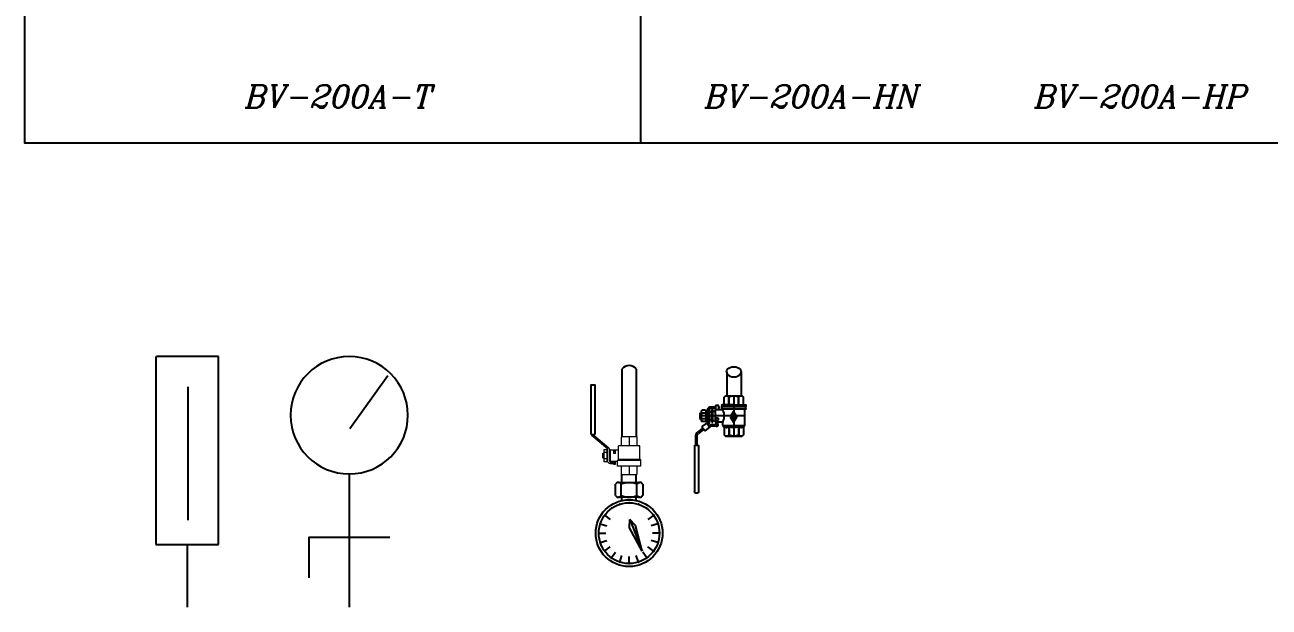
# Model space of a CAD drawing. Header units: millimetres. Extents: x -69706 to 52883, y -6882 to 68885.
# Drawn here: x 10941 to 12785, y -112 to 751 of the extents above; entities that cross this region are included whole.
import ezdxf
from ezdxf.enums import TextEntityAlignment as Align

# ---------------------------------------------------------------- set-up
doc = ezdxf.new("R2010")
doc.units = ezdxf.units.MM
doc.layers.add('M-PIPE-VAVE', color=120, linetype='Continuous')
doc.layers.add('XFM7P20PCW$0$PCWS-16.7-P', color=252, linetype='Continuous')
doc.styles.add('AE', font='simplex.shx', dxfattribs={"width": 0.8, "bigfont": 'china1.shx'})
doc.styles.add('XFM7P20PCW$0$STDTEXT', font='complex.shx', dxfattribs={"bigfont": 'chineset.shx'})

# ---------------------------------------------------------------- blocks, each defined once
blk = doc.blocks.new('EH15D2D')
at = {"color": 0}
for p, q in [((-1.1, 330.9), (-71.1, 428.6)), ((0, 246.5), (0, 0))]:
    blk.add_line(p, q, dxfattribs=at)
blk.add_lwpolyline([(-75, 129.1), (75, 129.1), (75, 54.1)], dxfattribs=at)
blk.add_circle((0, 355.2), 108.7, dxfattribs=at)
at = {"color": 0, "linetype": 'ByBlock', "style": 'AE', "flags": 1}
blk.add_attdef('KENCAD', (0, 0), '', height=1, dxfattribs=at)
blk = doc.blocks.new('EF01D2D')
at = {"color": 0, "linetype": 'ByBlock'}
for p, q in [((-50, 100), (-50, 400)), ((-50, 400), (49, 400)), ((50, 400), (50, 100)), ((-1.1, 351.4), (-1.1, 138.6)), ((50, 100), (-50, 100)), ((0, 100), (0, 0))]:
    blk.add_line(p, q, dxfattribs=at)
at = {"style": 'AE', "flags": 1}
blk.add_attdef('KENCAD', text='', height=1, dxfattribs=at).set_placement((0, 0), align=Align.MIDDLE)
blk = doc.blocks.new('EH14D2D')
at = {"color": 0, "linetype": 'ByBlock', "lineweight": -2, "xscale": 1.159878836282587, "yscale": 1.159878836282587, "zscale": 1.159878836282587}
blk.add_blockref('EF01D2D', (0, 0), dxfattribs=at)
at = {"color": 0, "linetype": 'ByBlock', "lineweight": -2, "style": 'AE', "flags": 1}
blk.add_attdef('KENCAD', (0, -30), '', height=1, dxfattribs=at)
blk = doc.blocks.new('XFM7P20PCW$0$球塞閥-二件式-15A-正視-捷流')
blk.add_line((-31, 56), (-31, 51))
at = {"color": 0, "linetype": 'Continuous', "lineweight": 0, "extrusion": (0, 1, -2.22045e-16)}
for p, q in [((-31, 52.5), (-30.3, 52.5)), ((-30.3, 52.5), (-11.4, 29.8)), ((-9.6, 31.6), (-28.1, 53.8)), ((-9.2, 37.5), (-9.2, 32.5)), ((-9.2, 37.5), (-4.6, 37.5)), ((-4.6, 37.5), (4.6, 37.5)), ((-4.6, 32.5), (-4.6, 37.5)), ((-3.7, 39), (-3.7, 37.5)), ((3.7, 39), (-3.7, 39)), ((3.7, 37.5), (3.7, 39)), ((4.6, 37.5), (9.2, 37.5)), ((4.6, 32.5), (4.6, 37.5)), ((9.2, 32.5), (9.2, 37.5)), ((-11.4, 29.8), (-9.2, 29)), ((7.8, 31.6), (-9.6, 31.6)), ((-4.6, 32.5), (-9.2, 32.5)), ((-9.2, 29), (7.8, 29)), ((-8.6, 27.5), (-8.6, 15.7)), ((8.6, 27.5), (-8.6, 27.5)), ((-6.9, 23), (-6.3, 23)), ((-6.9, 20), (-6.9, 23)), ((-6.3, 20), (-6.9, 20)), ((-6.3, 23), (-3.1, 23)), ((-6.3, 20), (-6.3, 23)), ((-3.1, 20), (-6.3, 20)), ((4.6, 32.5), (-4.6, 32.5)), ((-3.7, 32.5), (-3.7, 31.6)), ((-3.7, 29), (-3.7, 27.5)), ((-3.1, 20), (-3.1, 23)), ((3.7, 31.6), (3.7, 32.5)), ((3.7, 27.5), (3.7, 29)), ((9.2, 32.5), (4.6, 32.5)), ((8.6, 17.2), (8.6, 27.5)), ((8.6, 23), (9.5, 23)), ((12.5, 20), (8.6, 20)), ((9.5, 27.5), (12.1, 27.5)), ((9.5, 27.3), (9.5, 26.1)), ((9.5, 26.1), (9.5, 21.2)), ((9.5, 21.2), (12.1, 21.2)), ((12.1, 26.1), (12.1, 27.3)), ((12.1, 21.2), (12.1, 26.1)), ((12.1, 23), (12.5, 23)), ((12.5, 23), (12.5, 20)), ((-28, 11.6), (-14.7, 11.6)), ((-28, 0), (-28, 11.6)), ((-28, 0), (-14.7, 0)), ((-28, -11.6), (-28, 0)), ((-14.7, 0), (-14.7, 15.7)), ((5.4, 15.7), (-14.7, 15.7)), ((5.4, 15.7), (5.4, 0)), ((7.5, 0), (7.5, 17.2)), ((15.5, 17.2), (7.5, 17.2)), ((15.5, 0), (15.5, 17.2)), ((15.5, 11.6), (28, 11.6)), ((15.5, 0), (28, 0)), ((28, 11.6), (28, 0)), ((28, 0), (28, -11.6)), ((-28, -11.6), (-14.7, -11.6)), ((-14.7, -15.7), (-14.7, 0)), ((5.4, -15.7), (-14.7, -15.7)), ((5.4, 0), (5.4, -15.7)), ((5.4, -15.7), (7.5, -17.2)), ((7.5, -17.2), (7.5, 0)), ((15.5, -17.2), (7.5, -17.2)), ((15.5, -17.2), (15.5, 0)), ((15.5, -11.6), (28, -11.6))]:
    blk.add_line(p, q, dxfattribs=at)
at = {"color": 0, "linetype": 'Continuous', "lineweight": 0, "extrusion": (0, -1, -2.22045e-16)}
blk.add_line((5.4, 15.7), (7.5, 17.2), dxfattribs=at)
blk.add_lwpolyline([(-31, 56), (-104.7, 56), (-104.7, 51), (-31, 51)])
at = {"color": 0, "linetype": 'Continuous', "lineweight": 0}
blk.add_open_spline([(-28.1, 53.8), (-28.2, 54), (-28.6, 54.4), (-29.2, 54.8), (-29.9, 55), (-30.4, 55.1), (-30.7, 55.1)], degree=3, dxfattribs=at)
for points, knots in [([(12.1, 27.5), (12, 28), (11.9, 28.6), (11.4, 29.6), (11.1, 30), (10.3, 30.8), (9.8, 31.1), (8.8, 31.5), (8.3, 31.6), (7.8, 31.6)], [-6.586857, -6.586857, -6.586857, -6.586857, -4.917672, -4.917672, -3.301294, -3.301294, -1.594864, -1.594864, 0, 0, 0, 0]), ([(7.8, 29), (8, 29), (8.2, 29), (8.6, 28.8), (8.7, 28.7), (9.1, 28.4), (9.2, 28.3), (9.4, 27.9), (9.4, 27.7), (9.5, 27.5)], [-2.501227, -2.501227, -2.501227, -2.501227, -1.860628, -1.860628, -1.243575, -1.243575, -0.629521, -0.629521, 0, 0, 0, 0]), ([(9.5, 27.5), (9.5, 27.5), (9.5, 27.5), (9.5, 27.5), (9.5, 27.5), (9.5, 27.5), (9.5, 27.5), (9.5, 27.4), (9.5, 27.3), (9.5, 27.3)], [-0.7942743, -0.7942743, -0.7942743, -0.7942743, -0.7152172, -0.7152172, -0.6166439, -0.6166439, -0.3978503, -0.3978503, 0, 0, 0, 0]), ([(12.1, 27.3), (12.1, 27.3), (12.1, 27.4), (12.1, 27.5), (12.1, 27.5), (12.1, 27.5), (12.1, 27.5), (12.1, 27.5)], [-0.7953467, -0.7953467, -0.7953467, -0.7953467, -0.3971684, -0.3971684, -0.1815592, -0.1815592, 0, 0, 0, 0])]:
    blk.add_open_spline(points, degree=3, knots=knots, dxfattribs=at)
blk = doc.blocks.new('XFM7P20PCW$0$SC-100-壓力表')
at = {"color": 7, "linetype": 'ByBlock'}
for p, q in [((22.1, 4.28), (22.42, 3.29)), ((23.49, 4.5), (23.49, 3.46)), ((24.88, 4.28), (24.56, 3.29)), ((20.84, 3.64), (21.46, 2.8)), ((21.44, 0.09), (26.15, 1.92)), ((26.15, 1.92), (22.36, 0.97)), ((26.15, 1.92), (22.71, 0.07)), ((26.14, 3.64), (25.52, 2.8)), ((27.14, 2.65), (26.29, 2.03)), ((15.99, 1.06), (14.8, 1.06)), ((17.92, 1.17), (16.23, 1.17)), ((18.66, 1.06), (18.16, 1.06)), ((22.36, 0.97), (21.44, 0.09)), ((22.71, 0.07), (21.44, 0.09)), ((27.78, 1.39), (26.78, 1.07)), ((28, 0), (26.95, 0)), ((15.99, -1.06), (14.8, -1.06)), ((17.92, -1.17), (16.23, -1.17)), ((18.66, -1.06), (18.16, -1.06)), ((27.78, -1.39), (26.78, -1.07)), ((20.84, -3.64), (21.46, -2.8)), ((22.1, -4.28), (22.42, -3.29)), ((23.49, -4.5), (23.49, -3.46)), ((24.88, -4.28), (24.56, -3.29)), ((26.14, -3.64), (25.52, -2.8)), ((27.14, -2.65), (26.29, -2.03))]:
    blk.add_line(p, q, dxfattribs=at)
for p, q in [((-0.8, 1.06), (9.2, 1.06)), ((-0.8, -1.06), (9.2, -1.06))]:
    blk.add_line(p, q)
for points in [[(16.23, 2.01), (17.92, 2.01)], [(15.99, -1.59), (15.99, 1.59)], [(18.16, 1.59), (18.16, -1.59)], [(17.92, -2.01), (16.23, -2.01)]]:
    blk.add_lwpolyline(points, dxfattribs=at)
for radius in [4.95, 4.5]:
    blk.add_circle((23.49, 0), radius, dxfattribs=at)
for centre, radius, start, end in [((16.47, 1.59), 0.483, 120.3244, 239.6756), ((17.68, 1.59), 0.483, 300.3244, 59.6756), ((18.99, 0), 2.99, 156.947, 203.053), ((15.17, 0), 2.99, 336.947, 23.053), ((16.47, -1.59), 0.483, 120.3244, 239.6756), ((17.68, -1.59), 0.483, 300.3244, 59.6756)]:
    blk.add_arc(centre, radius, start, end, dxfattribs=at)
at = {"color": 7}
blk.add_arc((0, 0), 1.33, 126.8699, 233.1301, dxfattribs=at)
at = {"color": 7, "linetype": 'ByBlock'}
for p in [(22.1, 4.28), (23.49, 4.5), (24.88, 4.28), (19.85, 2.65), (20.84, 3.64), (26.14, 3.64), (27.14, 2.65), (18.99, 0), (19.21, 1.39), (27.78, 1.39), (28, 0), (19.21, -1.39), (27.78, -1.39), (27.14, -2.65), (22.1, -4.28), (23.49, -4.5)]:
    blk.add_point(p, dxfattribs=at)
at = {"color": 7, "xscale": -0.1, "yscale": 0.1, "zscale": 0.1, "rotation": 180}
blk.add_blockref('XFM7P20PCW$0$球塞閥-二件式-15A-正視-捷流', (12, 0), dxfattribs=at)
blk = doc.blocks.new('XFM7P20PCW$0$A$C41201CA6')
for p, q in [((0, 15.2), (24.1, 30.4)), ((24.1, 0), (0, 15.2)), ((1.1, 15.2), (24.1, 29.6)), ((24.1, 0.7), (1.1, 15.2)), ((1.3, 15.1), (1.4, 15.2)), ((1.4, 15.2), (1.8, 15.6)), ((1.4, 15), (1.6, 15.2)), ((1.6, 15.2), (2.5, 16.1)), ((1.6, 14.9), (1.9, 15.2)), ((1.8, 14.8), (2.2, 15.2)), ((1.9, 15.2), (3.3, 16.5)), ((1.9, 14.7), (2.5, 15.2)), ((2.1, 14.6), (2.7, 15.2)), ((2.2, 15.2), (4, 17)), ((2.3, 14.5), (3, 15.2)), ((2.4, 14.3), (3.3, 15.2)), ((2.5, 15.2), (4.7, 17.5)), ((2.6, 14.2), (3.5, 15.1)), ((2.7, 15.2), (5.5, 17.9)), ((2.8, 14.1), (3.6, 15)), ((2.9, 14), (3.8, 14.9)), ((3, 15.2), (6.2, 18.4)), ((3.1, 13.9), (4, 14.8)), ((3.3, 15.2), (6.9, 18.8)), ((3.3, 13.8), (4.1, 14.7)), ((3.4, 15.2), (24.1, 28.2)), ((24.1, 2.1), (3.4, 15.2)), ((3.4, 13.7), (4.3, 14.6)), ((3.6, 13.6), (4.5, 14.5)), ((3.8, 15.5), (7.6, 19.3)), ((3.8, 13.5), (4.6, 14.4)), ((3.9, 13.4), (4.8, 14.3)), ((4.1, 13.3), (5, 14.2)), ((4.3, 13.2), (5.1, 14.1)), ((4.4, 13.1), (5.3, 14)), ((4.5, 15.2), (24.1, 27.5)), ((4.5, 15.9), (8.4, 19.7)), ((24.1, 2.8), (4.5, 15.2)), ((4.6, 13), (5.5, 13.9)), ((4.8, 12.9), (5.6, 13.8)), ((4.9, 12.8), (5.8, 13.7)), ((5.1, 12.7), (6, 13.6)), ((5.2, 12.6), (6.1, 13.4)), ((5.3, 16.4), (9.1, 20.2)), ((5.4, 12.5), (6.3, 13.3)), ((5.6, 12.4), (6.4, 13.2)), ((5.7, 12.3), (6.6, 13.1)), ((5.9, 12.2), (6.8, 13)), ((6, 16.8), (9.8, 20.7)), ((6.1, 12.1), (6.9, 12.9)), ((6.2, 12), (7.1, 12.8)), ((6.4, 11.8), (7.3, 12.7)), ((6.6, 11.7), (7.4, 12.6)), ((6.7, 17.3), (10.6, 21.1)), ((6.7, 11.6), (7.6, 12.5)), ((6.9, 11.5), (7.8, 12.4)), ((7.1, 11.4), (7.9, 12.3)), ((7.2, 11.3), (8.1, 12.2)), ((7.4, 11.2), (8.3, 12.1)), ((7.5, 17.7), (11.3, 21.6)), ((7.6, 11.1), (8.4, 12)), ((7.7, 11), (8.6, 11.9)), ((7.9, 10.9), (8.8, 11.8)), ((8.1, 10.8), (8.9, 11.7)), ((8.2, 18.2), (12, 22)), ((8.2, 10.7), (9.1, 11.6)), ((8.4, 10.6), (9.3, 11.5)), ((8.6, 10.5), (9.4, 11.4)), ((8.7, 10.4), (9.6, 11.3)), ((8.9, 18.7), (12.8, 22.5)), ((8.9, 10.3), (9.8, 11.2)), ((9, 10.2), (9.9, 11.1)), ((9.2, 10.1), (10.1, 10.9)), ((9.4, 10), (10.2, 10.8)), ((9.5, 9.9), (10.4, 10.7)), ((9.6, 19.1), (13.5, 23)), ((9.7, 9.8), (10.6, 10.6)), ((9.9, 9.7), (10.7, 10.5)), ((10, 9.6), (10.9, 10.4)), ((10.2, 9.5), (11.1, 10.3)), ((10.4, 19.6), (14.2, 23.4)), ((10.4, 9.3), (11.2, 10.2)), ((10.5, 9.2), (11.4, 10.1)), ((10.7, 9.1), (11.6, 10)), ((10.9, 9), (11.7, 9.9)), ((11, 8.9), (11.9, 9.8)), ((11.1, 20), (14.9, 23.9)), ((11.2, 8.8), (12.1, 9.7)), ((11.4, 8.7), (12.2, 9.6)), ((11.5, 8.6), (12.4, 9.5)), ((11.7, 8.5), (12.6, 9.4)), ((11.8, 20.5), (15.7, 24.3)), ((11.9, 8.4), (12.7, 9.3)), ((12, 8.3), (12.9, 9.2)), ((12.2, 8.2), (13.1, 9.1)), ((12.4, 19.3), (12.4, 19.4)), ((12.4, 19.1), (12.7, 19.4)), ((12.4, 18.8), (12.9, 19.4)), ((12.4, 18.5), (13.2, 19.4)), ((12.4, 18.3), (13.5, 19.4)), ((12.4, 18), (13.7, 19.4)), ((12.4, 17.7), (14, 19.4)), ((12.4, 17.5), (14.3, 19.4)), ((12.4, 17.2), (14.5, 19.4)), ((12.4, 11), (12.4, 19.4)), ((12.4, 19.4), (14.9, 19.4)), ((12.4, 19.4), (15.6, 19.4)), ((12.4, 16.9), (13.6, 18.1)), ((12.4, 16.6), (13.6, 17.8)), ((12.4, 16.4), (13.6, 17.6)), ((12.4, 16.1), (13.6, 17.3)), ((12.4, 15.8), (13.6, 17)), ((12.4, 15.6), (13.6, 16.8)), ((12.4, 15.3), (13.6, 16.5)), ((12.4, 15), (13.6, 16.2)), ((12.4, 14.8), (13.6, 16)), ((12.4, 14.5), (13.6, 15.7)), ((12.4, 14.2), (13.9, 15.7)), ((12.4, 13.9), (14.1, 15.7)), ((12.4, 13.7), (14.4, 15.7)), ((12.4, 13.4), (14.7, 15.7)), ((12.4, 13.1), (13.6, 14.3)), ((12.4, 12.9), (13.6, 14.1)), ((12.4, 12.6), (13.6, 13.8)), ((12.4, 12.3), (13.6, 13.5)), ((12.4, 12.1), (13.6, 13.3)), ((12.4, 11.8), (13.6, 13)), ((12.4, 11.5), (13.6, 12.7)), ((12.4, 11.3), (13.6, 12.5)), ((12.4, 11), (13.6, 12.2)), ((13.6, 11), (12.4, 11)), ((12.4, 8.1), (13.2, 9)), ((12.5, 8), (13.4, 8.9)), ((12.6, 21), (16.4, 24.8)), ((12.6, 11), (13.6, 11.9)), ((12.7, 7.9), (13.6, 8.8)), ((12.8, 7.8), (13.7, 8.7)), ((12.9, 11), (13.6, 11.6)), ((13, 7.7), (13.9, 8.6)), ((13.2, 11), (13.6, 11.4)), ((13.2, 7.6), (14, 8.4)), ((13.3, 21.4), (17.1, 25.3)), ((13.3, 7.5), (14.2, 8.3)), ((13.4, 11), (13.6, 11.1)), ((13.5, 7.4), (14.4, 8.2)), ((13.6, 18.2), (14.8, 19.4)), ((13.6, 15.7), (13.6, 18.2)), ((13.6, 18.2), (15.6, 18.2)), ((14.9, 15.7), (13.6, 15.7)), ((13.6, 11), (13.6, 14.5)), ((13.6, 14.5), (15.3, 14.5)), ((13.7, 14.5), (14.9, 15.7)), ((13.7, 7.3), (14.5, 8.1)), ((13.8, 7.2), (14.7, 8)), ((13.9, 18.2), (15.1, 19.4)), ((14, 21.9), (17.9, 25.7)), ((14, 14.5), (15.2, 15.7)), ((14, 7.1), (14.9, 7.9)), ((14.2, 18.2), (15.4, 19.4)), ((14.2, 7), (15, 7.8)), ((14.3, 14.5), (15.5, 15.7)), ((14.3, 6.8), (15.2, 7.7)), ((14.4, 18.2), (15.6, 19.4)), ((14.5, 14.5), (15.7, 15.7)), ((15.6, 15.7), (14.5, 15.7)), ((14.5, 6.7), (15.4, 7.6)), ((14.7, 22.3), (18.6, 26.2)), ((14.7, 18.2), (15.9, 19.4)), ((14.7, 6.6), (15.5, 7.5)), ((14.8, 14.5), (16.1, 15.8)), ((14.8, 6.5), (15.7, 7.4)), ((15, 18.2), (16.1, 19.3)), ((15, 6.4), (15.9, 7.3)), ((15.1, 14.5), (18, 17.4)), ((15.2, 18.2), (16.3, 19.3)), ((15.2, 6.3), (16, 7.2)), ((15.3, 6.2), (16.2, 7.1)), ((15.4, 14.5), (18, 17.2)), ((15.5, 22.8), (19.3, 26.6)), ((15.5, 18.2), (16.5, 19.2)), ((15.5, 6.1), (16.4, 7)), ((15.6, 14.5), (18.1, 17)), ((15.7, 6), (16.5, 6.9)), ((15.8, 18.2), (16.7, 19.1)), ((15.8, 14.4), (18, 16.7)), ((15.8, 5.9), (16.7, 6.8)), ((16, 18.1), (16.9, 19)), ((16, 14.3), (18, 16.3)), ((16, 5.8), (16.9, 6.7)), ((16.1, 14.2), (17.8, 15.9)), ((16.2, 23.3), (20, 27.1)), ((16.2, 18), (17, 18.9)), ((16.2, 5.7), (17, 6.6)), ((16.3, 17.9), (17.2, 18.8)), ((16.3, 14.1), (17.1, 15)), ((16.3, 5.6), (17.2, 6.5)), ((16.4, 13.9), (17.2, 14.8)), ((16.5, 17.8), (17.3, 18.7)), ((16.5, 13.8), (17.4, 14.6)), ((16.5, 13.6), (17.5, 14.5)), ((16.5, 5.5), (17.4, 6.4)), ((16.6, 17.7), (17.5, 18.5)), ((16.6, 13.3), (17.6, 14.3)), ((16.6, 13.1), (17.6, 14.1)), ((16.6, 12.8), (17.7, 13.9)), ((16.6, 12.5), (17.7, 13.7)), ((16.6, 12.2), (17.8, 13.4)), ((16.6, 12.1), (16.6, 13.3)), ((16.6, 12), (17.8, 13.2)), ((16.6, 11.7), (17.8, 12.9)), ((16.6, 11.5), (17.8, 12.6)), ((16.6, 5.4), (17.5, 6.3)), ((16.7, 17.5), (17.6, 18.4)), ((16.7, 11.3), (17.8, 12.4)), ((16.8, 17.3), (17.7, 18.2)), ((16.8, 17.1), (17.8, 18)), ((16.8, 16.8), (17.9, 17.9)), ((16.8, 16.5), (17.9, 17.7)), ((16.8, 11.1), (17.8, 12.1)), ((16.8, 5.3), (17.7, 6.2)), ((16.9, 23.7), (20.8, 27.6)), ((16.9, 11), (17.8, 11.8)), ((18.1, 11), (16.9, 11)), ((17, 5.2), (17.8, 6.1)), ((17.1, 5.1), (18, 5.9)), ((17.2, 11), (17.8, 11.6)), ((17.3, 5), (18.2, 5.8)), ((17.5, 11), (17.9, 11.4)), ((17.5, 4.9), (18.3, 5.7)), ((17.6, 4.8), (18.5, 5.6)), ((17.7, 24.2), (21.5, 28)), ((17.7, 11), (18, 11.2)), ((17.8, 12.1), (17.8, 13.3)), ((17.8, 4.7), (18.7, 5.5)), ((18, 11), (18, 11)), ((18, 4.6), (18.8, 5.4)), ((18.1, 4.5), (19, 5.3)), ((18.3, 4.3), (19.2, 5.2)), ((18.4, 24.6), (22.2, 28.5)), ((18.5, 4.2), (19.3, 5.1)), ((18.6, 4.1), (19.5, 5)), ((18.8, 4), (19.7, 4.9)), ((19, 3.9), (19.8, 4.8)), ((19.1, 25.1), (23, 28.9)), ((19.1, 3.8), (20, 4.7)), ((19.3, 3.7), (20.2, 4.6)), ((19.5, 3.6), (20.3, 4.5)), ((19.6, 19.3), (19.7, 19.4)), ((19.6, 19), (19.9, 19.4)), ((19.6, 18.5), (20.5, 19.4)), ((19.6, 18.2), (20.7, 19.4)), ((19.6, 18.7), (20.2, 19.4)), ((22.9, 19.4), (19.6, 19.4)), ((19.6, 19.4), (19.6, 18.2)), ((20.6, 18.2), (19.6, 18.2)), ((19.6, 11), (21.8, 13.2)), ((19.6, 12), (19.7, 12.2)), ((19.6, 11.7), (20, 12.2)), ((19.6, 11.5), (20.3, 12.2)), ((19.6, 11.2), (20.5, 12.2)), ((19.6, 12.2), (20.6, 12.2)), ((19.6, 12.2), (19.6, 11)), ((19.6, 11), (22.9, 11)), ((19.6, 3.5), (20.5, 4.4)), ((19.8, 25.6), (23.7, 29.4)), ((19.8, 18.2), (21, 19.4)), ((19.8, 3.4), (20.7, 4.3)), ((19.9, 11), (21.8, 12.9)), ((20, 3.3), (20.8, 4.2)), ((20.1, 18.2), (21.3, 19.4)), ((20.1, 3.2), (21, 4.1)), ((20.2, 11), (21.8, 12.6)), ((20.3, 3.1), (21.2, 4)), ((20.4, 18.2), (21.6, 19.4)), ((20.4, 11), (21.8, 12.4)), ((20.4, 3), (21.3, 3.9)), ((20.6, 26), (24.1, 29.5)), ((20.6, 18.2), (21.8, 19.4)), ((20.6, 17.9), (22.1, 19.4)), ((20.6, 17.6), (22.4, 19.4)), ((20.6, 17.4), (22.6, 19.4)), ((20.6, 17.1), (22.9, 19.4)), ((20.6, 18.2), (20.6, 12.2)), ((20.6, 16.8), (21.8, 18)), ((20.6, 16.6), (21.8, 17.8)), ((20.6, 16.3), (21.8, 17.5)), ((20.6, 16), (21.8, 17.2)), ((20.6, 15.8), (21.8, 17)), ((20.6, 15.5), (21.8, 16.7)), ((20.6, 15.2), (21.8, 16.4)), ((20.6, 14.9), (21.8, 16.1)), ((20.6, 14.7), (21.8, 15.9)), ((20.6, 14.4), (21.8, 15.6)), ((20.6, 14.1), (21.8, 15.3)), ((20.6, 13.9), (21.8, 15.1)), ((20.6, 13.6), (21.8, 14.8)), ((20.6, 13.3), (21.8, 14.5)), ((20.6, 13.1), (21.8, 14.3)), ((20.6, 12.8), (21.8, 14)), ((20.6, 12.5), (21.8, 13.7)), ((20.6, 12.3), (21.8, 13.5)), ((20.6, 2.9), (21.5, 3.8)), ((20.7, 11), (21.9, 12.2)), ((20.8, 2.8), (21.6, 3.7)), ((20.9, 2.7), (21.8, 3.6)), ((21, 11), (22.2, 12.2)), ((21.1, 2.6), (22, 3.4)), ((21.2, 11), (22.4, 12.2)), ((21.3, 26.5), (24.1, 29.3)), ((21.3, 2.5), (22.1, 3.3)), ((21.4, 2.4), (22.3, 3.2)), ((21.5, 11), (22.7, 12.2)), ((21.6, 2.3), (22.5, 3.1)), ((21.8, 18.2), (21.8, 12.2)), ((22.9, 18.2), (21.8, 18.2)), ((21.8, 12.2), (22.9, 12.2)), ((21.8, 11), (22.9, 12.1)), ((21.8, 2.2), (22.6, 3)), ((21.9, 2.1), (22.8, 2.9)), ((22, 26.9), (24.1, 29)), ((22, 18.2), (22.9, 19.1)), ((22, 11), (22.9, 11.8)), ((22.1, 2), (23, 2.8)), ((22.2, 18.2), (22.9, 18.8)), ((22.3, 11), (22.9, 11.5)), ((22.3, 1.8), (23.1, 2.7)), ((22.4, 1.7), (23.3, 2.6)), ((22.5, 18.2), (22.9, 18.5)), ((22.6, 11), (22.9, 11.3)), ((22.6, 1.6), (23.5, 2.5)), ((22.8, 27.4), (24.1, 28.7)), ((22.8, 18.2), (22.9, 18.3)), ((22.8, 11), (22.9, 11)), ((22.8, 1.5), (23.6, 2.4)), ((22.9, 19.4), (22.9, 18.2)), ((22.9, 12.2), (22.9, 11)), ((22.9, 1.4), (23.8, 2.3)), ((23.1, 1.3), (24, 2.2)), ((23.3, 1.2), (24.1, 2)), ((23.4, 1.1), (24.1, 1.8)), ((23.5, 27.9), (24.1, 28.4)), ((23.6, 1), (24.1, 1.5)), ((23.8, 0.9), (24.1, 1.2)), ((23.9, 0.8), (24.1, 1)), ((24.1, 30.4), (48.2, 15.2)), ((24.1, 29.5), (24.2, 29.6)), ((24.1, 29.6), (47, 15.2)), ((24.1, 29.3), (24.3, 29.5)), ((24.1, 29), (24.5, 29.4)), ((24.1, 28.7), (24.6, 29.3)), ((24.1, 28.4), (24.8, 29.2)), ((24.1, 28.2), (25, 29.1)), ((24.1, 28.2), (44.8, 15.2)), ((24.1, 27.5), (43.6, 15.2)), ((44.8, 15.2), (24.1, 2.1)), ((47, 15.2), (24.1, 0.7)), ((48.2, 15.2), (24.1, 0)), ((43.6, 15.2), (24.1, 2.8)), ((24.1, 0.7), (28, 4.6)), ((24.1, 1), (27.2, 4.1)), ((24.1, 1.2), (26.5, 3.7)), ((24.1, 1.5), (25.8, 3.2)), ((24.1, 1.8), (25, 2.7)), ((24.1, 2), (24.3, 2.3)), ((24.3, 28.1), (25.1, 29)), ((24.4, 28), (25.3, 28.9)), ((24.6, 27.9), (25.5, 28.8)), ((24.7, 19.3), (24.8, 19.4)), ((24.7, 19), (25.1, 19.4)), ((24.7, 18.7), (25.3, 19.4)), ((24.7, 18.5), (25.6, 19.4)), ((24.7, 18.2), (25.9, 19.4)), ((24.7, 19.4), (25.9, 19.4)), ((24.7, 11), (24.7, 19.4)), ((24.7, 17.9), (26, 19.2)), ((24.7, 17.7), (26.1, 19)), ((24.7, 17.4), (26.2, 18.9)), ((24.7, 17.1), (26.3, 18.7)), ((24.7, 16.8), (26.4, 18.5)), ((24.7, 16.6), (26.4, 18.3)), ((24.7, 16.3), (26.5, 18.2)), ((24.7, 16), (26.6, 18)), ((24.7, 15.8), (26.7, 17.8)), ((24.7, 15.5), (25.9, 16.7)), ((24.7, 15.2), (25.9, 16.4)), ((24.7, 15), (25.9, 16.2)), ((24.7, 14.7), (25.9, 15.9)), ((24.7, 14.4), (25.9, 15.6)), ((24.7, 14.1), (25.9, 15.3)), ((24.7, 13.9), (25.9, 15.1)), ((24.7, 13.6), (25.9, 14.8)), ((24.7, 13.3), (25.9, 14.5)), ((24.7, 13.1), (25.9, 14.3)), ((24.7, 12.8), (25.9, 14)), ((24.7, 12.5), (25.9, 13.7)), ((24.7, 12.3), (25.9, 13.5)), ((24.7, 12), (25.9, 13.2)), ((24.7, 11.7), (25.9, 12.9)), ((24.7, 11.5), (25.9, 12.7)), ((24.7, 11.2), (25.9, 12.4)), ((24.7, 11), (25.9, 12.1)), ((24.7, 11), (25.9, 11)), ((24.8, 27.8), (25.6, 28.7)), ((24.8, 1.2), (28.7, 5)), ((24.9, 27.7), (25.8, 28.6)), ((25, 11), (25.9, 11.8)), ((25.1, 27.6), (26, 28.5)), ((25.3, 27.5), (26.1, 28.3)), ((25.3, 11), (25.9, 11.6)), ((25.4, 27.4), (26.3, 28.2)), ((25.5, 11), (25.9, 11.3)), ((25.6, 27.3), (26.5, 28.1)), ((25.6, 1.7), (29.4, 5.5)), ((25.8, 27.2), (26.6, 28)), ((25.8, 11), (25.9, 11)), ((25.9, 27.1), (26.8, 27.9)), ((25.9, 19.4), (29.2, 13.4)), ((25.9, 16.9), (29.2, 11)), ((25.9, 11), (25.9, 16.9)), ((26, 16.8), (26.8, 17.7)), ((26, 16.6), (26.9, 17.5)), ((26.1, 27), (27, 27.8)), ((26.1, 16.4), (27, 17.3)), ((26.2, 16.3), (27.1, 17.1)), ((26.3, 26.9), (27.1, 27.7)), ((26.3, 16.1), (27.2, 17)), ((26.3, 2.1), (30.1, 6)), ((26.4, 26.7), (27.3, 27.6)), ((26.4, 15.9), (27.3, 16.8)), ((26.5, 15.7), (27.4, 16.6)), ((26.6, 26.6), (27.5, 27.5)), ((26.6, 15.6), (27.5, 16.4)), ((26.7, 15.4), (27.6, 16.3)), ((26.8, 26.5), (27.6, 27.4)), ((26.8, 15.2), (27.7, 16.1)), ((26.9, 26.4), (27.8, 27.3)), ((26.9, 15), (27.8, 15.9)), ((27, 14.9), (27.9, 15.8)), ((27, 2.6), (30.9, 6.4)), ((27.1, 26.3), (28, 27.2)), ((27.1, 14.7), (28, 15.6)), ((27.2, 26.2), (28.1, 27.1)), ((27.2, 14.5), (28.1, 15.4)), ((27.3, 14.3), (28.2, 15.2)), ((27.4, 26.1), (28.3, 27)), ((27.4, 14.2), (28.3, 15.1)), ((27.5, 14), (28.4, 14.9)), ((27.6, 26), (28.4, 26.9)), ((27.6, 13.8), (28.5, 14.7)), ((27.7, 25.9), (28.6, 26.8)), ((27.7, 13.7), (28.6, 14.5)), ((27.8, 13.5), (28.7, 14.4)), ((27.8, 3), (31.6, 6.9)), ((27.9, 25.8), (28.8, 26.7)), ((27.9, 13.3), (28.8, 14.2)), ((28, 13.1), (28.9, 14)), ((28.1, 25.7), (28.9, 26.6)), ((28.1, 13), (29, 13.8)), ((28.2, 25.6), (29.1, 26.5)), ((28.2, 12.8), (29, 13.7)), ((28.3, 12.6), (29.1, 13.5)), ((28.4, 25.5), (29.3, 26.4)), ((28.4, 12.4), (30.4, 14.5)), ((28.5, 12.3), (30.4, 14.2)), ((28.5, 3.5), (32.3, 7.3)), ((28.6, 25.4), (29.4, 26.3)), ((28.6, 12.1), (30.4, 13.9)), ((28.6, 11.9), (30.4, 13.7)), ((28.7, 25.3), (29.6, 26.2)), ((28.7, 11.8), (30.4, 13.4)), ((28.8, 11.6), (30.4, 13.1)), ((28.9, 25.2), (29.8, 26.1)), ((28.9, 11.4), (30.4, 12.8)), ((29, 11.2), (30.4, 12.6)), ((29.1, 25.1), (29.9, 26)), ((29.1, 11.1), (30.4, 12.3)), ((29.2, 25), (30.1, 25.8)), ((29.2, 19.2), (29.4, 19.4)), ((29.2, 18.9), (29.6, 19.4)), ((29.2, 18.6), (29.9, 19.4)), ((29.2, 18.4), (30.2, 19.4)), ((29.2, 13.4), (29.2, 19.4)), ((29.2, 19.4), (30.4, 19.4)), ((29.2, 18.1), (30.4, 19.3)), ((29.2, 17.8), (30.4, 19)), ((29.2, 17.6), (30.4, 18.8)), ((29.2, 17.3), (30.4, 18.5)), ((29.2, 17), (30.4, 18.2)), ((29.2, 16.8), (30.4, 18)), ((29.2, 16.5), (30.4, 17.7)), ((29.2, 16.2), (30.4, 17.4)), ((29.2, 16), (30.4, 17.2)), ((29.2, 15.7), (30.4, 16.9)), ((29.2, 15.4), (30.4, 16.6)), ((29.2, 15.1), (30.4, 16.3)), ((29.2, 14.9), (30.4, 16.1)), ((29.2, 14.6), (30.4, 15.8)), ((29.2, 14.3), (30.4, 15.5)), ((29.2, 14.1), (30.4, 15.3)), ((29.2, 13.8), (30.4, 15)), ((29.2, 13.5), (30.4, 14.7)), ((29.2, 11), (30.4, 11)), ((29.2, 4), (33.1, 7.8)), ((29.3, 11), (30.4, 12)), ((29.4, 24.9), (30.3, 25.7)), ((29.6, 24.8), (30.4, 25.6)), ((29.6, 11), (30.4, 11.8)), ((29.7, 24.7), (30.6, 25.5)), ((29.9, 24.6), (30.8, 25.4)), ((29.9, 11), (30.4, 11.5)), ((29.9, 4.4), (33.8, 8.2)), ((30.1, 24.5), (30.9, 25.3)), ((30.1, 11), (30.4, 11.2)), ((30.2, 24.4), (31.1, 25.2)), ((30.4, 24.2), (31.3, 25.1)), ((30.4, 11), (30.4, 19.4)), ((30.6, 24.1), (31.4, 25)), ((30.7, 24), (31.6, 24.9)), ((30.7, 4.9), (34.5, 8.7)), ((30.9, 23.9), (31.8, 24.8)), ((31, 23.8), (31.9, 24.7)), ((31.2, 23.7), (32.1, 24.6)), ((31.4, 23.6), (32.2, 24.5)), ((31.4, 5.3), (35.2, 9.2)), ((31.5, 23.5), (32.4, 24.4)), ((31.7, 23.4), (32.6, 24.3)), ((31.9, 23.3), (32.7, 24.2)), ((32, 23.2), (32.9, 24.1)), ((32.1, 5.8), (36, 9.6)), ((32.2, 23.1), (33.1, 24)), ((32.2, 16.8), (34.7, 19.4)), ((32.2, 16.5), (35, 19.4)), ((32.2, 16.3), (35.3, 19.4)), ((32.2, 17.1), (34.4, 19.3)), ((32.2, 16), (33.7, 17.5)), ((32.2, 15.7), (33.4, 17)), ((32.2, 15.5), (33.4, 16.7)), ((32.2, 16.5), (32.2, 13.8)), ((32.2, 15.2), (33.4, 16.4)), ((32.2, 14.9), (33.4, 16.1)), ((32.2, 14.6), (33.4, 15.8)), ((32.2, 14.4), (33.4, 15.6)), ((32.2, 14.1), (33.4, 15.3)), ((32.2, 13.8), (33.4, 15)), ((32.2, 13.6), (33.4, 14.8)), ((32.2, 13.3), (33.4, 14.5)), ((32.3, 13.1), (33.4, 14.2)), ((32.3, 12.9), (33.4, 14)), ((32.4, 23), (33.2, 23.9)), ((32.4, 17.5), (34, 19.2)), ((32.4, 12.7), (33.4, 13.7)), ((32.5, 22.9), (33.4, 23.8)), ((32.5, 12.5), (33.4, 13.5)), ((32.6, 18), (33.5, 18.9)), ((32.6, 12.4), (33.5, 13.3)), ((32.7, 22.8), (33.6, 23.7)), ((32.7, 12.2), (33.6, 13.1)), ((32.8, 12), (33.7, 12.9)), ((32.9, 22.7), (33.7, 23.6)), ((32.9, 11.9), (33.8, 12.7)), ((32.9, 6.2), (36.7, 10.1)), ((33, 22.6), (33.9, 23.5)), ((33.1, 11.8), (33.9, 12.6)), ((33.2, 22.5), (34.1, 23.3)), ((33.2, 11.6), (34.1, 12.5)), ((33.4, 22.4), (34.2, 23.2)), ((33.4, 16.5), (33.4, 13.8)), ((33.4, 11.5), (34.2, 12.4)), ((33.5, 22.3), (34.4, 23.1)), ((33.5, 11.4), (34.4, 12.3)), ((33.6, 6.7), (37.4, 10.5)), ((33.7, 22.2), (34.6, 23)), ((33.7, 11.3), (34.6, 12.2)), ((33.9, 22.1), (34.7, 22.9)), ((33.9, 11.2), (34.8, 12.2)), ((34, 22), (34.9, 22.8)), ((34, 17.8), (35.5, 19.3)), ((34.1, 11.1), (35.1, 12.2)), ((34.2, 21.9), (35.1, 22.7)), ((34.3, 11.1), (35.4, 12.2)), ((34.3, 7.2), (38.2, 11)), ((34.4, 21.7), (35.2, 22.6)), ((34.5, 21.6), (35.4, 22.5)), ((34.5, 11), (35.9, 12.4)), ((34.6, 18.1), (35.7, 19.3)), ((34.7, 21.5), (35.6, 22.4)), ((34.7, 11), (37.9, 14.1)), ((34.8, 21.4), (35.7, 22.3)), ((34.9, 18.2), (35.9, 19.2)), ((35, 21.3), (35.9, 22.2)), ((35, 15.1), (35.1, 15.2)), ((35, 14.8), (35.4, 15.2)), ((35, 14.5), (35.7, 15.2)), ((35, 14.3), (35.9, 15.2)), ((35, 14), (36.2, 15.2)), ((35, 15.2), (35, 14)), ((37.9, 15.2), (35, 15.2)), ((36.7, 14), (35, 14)), ((35, 11), (37.9, 13.9)), ((35, 7.6), (38.9, 11.5)), ((35.2, 21.2), (36, 22.1)), ((35.2, 18.2), (36.1, 19.2)), ((35.3, 21.1), (36.2, 22)), ((35.3, 14), (36.5, 15.2)), ((35.3, 11), (37.9, 13.6)), ((35.4, 18.1), (36.3, 19.1)), ((35.5, 21), (36.4, 21.9)), ((35.5, 14), (36.7, 15.2)), ((35.6, 18.1), (36.5, 19)), ((35.6, 11), (37.8, 13.3)), ((35.7, 20.9), (36.5, 21.8)), ((35.8, 20.8), (36.7, 21.7)), ((35.8, 18), (36.7, 18.9)), ((35.8, 14), (37, 15.2)), ((35.8, 8.1), (39.6, 11.9)), ((35.9, 11.1), (37.7, 12.9)), ((36, 20.7), (36.9, 21.6)), ((36, 17.9), (36.8, 18.7)), ((36.1, 17.8), (37, 18.6)), ((36.1, 14), (37.3, 15.2)), ((36.2, 20.6), (37, 21.5)), ((36.2, 17.6), (37.1, 18.5)), ((36.3, 20.5), (37.2, 21.4)), ((36.4, 17.5), (37.2, 18.3)), ((36.4, 14), (37.6, 15.2)), ((36.4, 13), (37.9, 14.4)), ((36.4, 11.3), (37.5, 12.4)), ((36.5, 20.4), (37.4, 21.3)), ((36.5, 17.3), (37.3, 18.2)), ((36.5, 8.5), (40.3, 12.4)), ((36.6, 17.1), (37.4, 18)), ((36.6, 16.9), (37.5, 17.9)), ((36.6, 14), (37.8, 15.2)), ((36.6, 13.4), (37.9, 14.7)), ((36.7, 20.3), (37.5, 21.2)), ((36.7, 16.7), (37.6, 17.7)), ((37.9, 16.5), (36.7, 16.5)), ((36.7, 13.8), (37.9, 15)), ((36.7, 14), (36.7, 13.8)), ((36.8, 20.2), (37.7, 21.1)), ((36.8, 16.5), (37.7, 17.5)), ((37, 20.1), (37.9, 21)), ((37, 16.5), (37.8, 17.3)), ((37.2, 20), (38, 20.8)), ((37.2, 9), (41.1, 12.8)), ((37.3, 19.9), (38.2, 20.7)), ((37.3, 16.5), (37.8, 17.1)), ((37.5, 19.8), (38.4, 20.6)), ((37.6, 16.5), (37.9, 16.8)), ((37.7, 19.7), (38.5, 20.5)), ((37.8, 19.6), (38.7, 20.4)), ((37.8, 16.5), (37.9, 16.6)), ((37.9, 15.2), (37.9, 13.8)), ((38, 19.5), (38.9, 20.3)), ((38, 9.5), (41.8, 13.3)), ((38.2, 19.4), (39, 20.2)), ((38.3, 19.2), (39.2, 20.1)), ((38.5, 19.1), (39.4, 20)), ((38.6, 19), (39.5, 19.9)), ((38.7, 9.9), (42.5, 13.8)), ((38.8, 18.9), (39.7, 19.8)), ((39, 18.8), (39.8, 19.7)), ((39.1, 18.7), (40, 19.6)), ((39.3, 18.6), (40.2, 19.5)), ((39.4, 10.4), (43.3, 14.2)), ((39.5, 18.5), (40.3, 19.4)), ((39.6, 18.4), (40.5, 19.3)), ((39.8, 18.3), (40.7, 19.2)), ((40, 18.2), (40.8, 19.1)), ((40.1, 18.1), (41, 19)), ((40.2, 10.8), (44, 14.7)), ((40.3, 18), (41.2, 18.9)), ((40.5, 17.9), (41.3, 18.8)), ((40.6, 17.8), (41.5, 18.7)), ((40.8, 17.7), (41.7, 18.6)), ((40.9, 11.3), (44.7, 15.1)), ((41, 17.6), (41.8, 18.5)), ((41.1, 17.5), (42, 18.3)), ((41.3, 17.4), (42.2, 18.2)), ((41.5, 17.3), (42.3, 18.1)), ((41.6, 17.2), (42.5, 18)), ((41.6, 11.8), (45, 15.2)), ((41.8, 17.1), (42.7, 17.9)), ((42, 17), (42.8, 17.8)), ((42.1, 16.9), (43, 17.7)), ((42.3, 16.7), (43.2, 17.6)), ((42.3, 12.2), (45.3, 15.2)), ((42.4, 16.6), (43.3, 17.5)), ((42.6, 16.5), (43.5, 17.4)), ((42.8, 16.4), (43.6, 17.3)), ((42.9, 16.3), (43.8, 17.2)), ((43.1, 16.2), (44, 17.1)), ((43.1, 12.7), (45.6, 15.2)), ((43.3, 16.1), (44.1, 17)), ((43.4, 16), (44.3, 16.9)), ((43.6, 15.9), (44.5, 16.8)), ((43.8, 15.8), (44.6, 16.7)), ((43.8, 13.1), (45.8, 15.2)), ((43.9, 15.7), (44.8, 16.6)), ((44.1, 15.6), (45, 16.5)), ((44.3, 15.5), (45.1, 16.4)), ((44.4, 15.4), (45.3, 16.3)), ((44.5, 13.6), (46.1, 15.2)), ((44.6, 15.3), (45.5, 16.2)), ((44.8, 15.2), (45.6, 16.1)), ((45, 15.2), (45.8, 16)), ((45.3, 15.2), (46, 15.8)), ((45.3, 14.1), (46.4, 15.2)), ((45.6, 15.2), (46.1, 15.7)), ((45.8, 15.2), (46.3, 15.6)), ((46, 14.5), (46.6, 15.2)), ((46.1, 15.2), (46.5, 15.5)), ((46.4, 15.2), (46.6, 15.4)), ((46.6, 15.2), (46.8, 15.3)), ((46.7, 15), (46.9, 15.2)), ((46.9, 15.2), (47, 15.2))]:
    blk.add_line(p, q)
for centre, radius, start, end in [((15.3, 13.3), 1.22, 0, 90), ((15.6, 16.9), 2.42, 306.604, 90), ((15.6, 16.9), 1.22, 270, 90), ((18.9, 12.1), 2.28, 179.9995, 209.4457), ((15.3, 13.3), 2.42, 0, 44.5985), ((20.1, 12.1), 2.28, 179.9995, 209.4457), ((35, 16.5), 2.85, 0, 180), ((35, 13.8), 2.85, 180, 0), ((35, 16.5), 1.65, 0, 180), ((35, 13.8), 1.65, 180, 0)]:
    blk.add_arc(centre, radius, start, end)
blk = doc.blocks.new('XFM7P20PCW$0$東光-球塞閥-925-15A-正視')
for p, q in [((4.35, 5.62), (2.93, 5.62)), ((4.35, 5.26), (4.35, 5.77)), ((4.39, 5.82), (11.15, 5.82)), ((1, 3.84), (-0.94, 3.84)), ((-0.84, 4.71), (-0.77, 4.79)), ((-0.84, 4.18), (-0.84, 4.71)), ((-0.84, 4.18), (-0.77, 4.09)), ((0.77, 4.79), (-0.77, 4.79)), ((-0.43, 4.79), (-0.77, 4.79)), ((0.77, 4.09), (-0.77, 4.09)), ((-0.35, 5.05), (-0.45, 4.95)), ((-0.45, 4.79), (-0.45, 4.95)), ((0.45, 4.95), (-0.45, 4.95)), ((0.43, 4.79), (-0.43, 4.79)), ((-0.43, 4.18), (-0.43, 4.71)), ((-0.35, 5.05), (0.35, 5.05)), ((0.35, 5.05), (0.45, 4.95)), ((0.43, 4.79), (0.77, 4.79)), ((0.43, 4.18), (0.43, 4.71)), ((0.45, 4.79), (0.45, 4.95)), ((0.84, 4.71), (0.77, 4.79)), ((0.84, 4.18), (0.77, 4.09)), ((0.84, 4.18), (0.84, 4.71)), ((1.78, 4.58), (2.38, 5.35)), ((1.96, 4.44), (2.59, 5.25)), ((4.35, 5.42), (2.93, 5.42)), ((4.39, 5.22), (11.15, 5.22)), ((-1.37, 3.41), (-1.37, 2.65)), ((-1.37, 2.28), (-1.37, 2.13)), ((-1.17, 2.13), (-1.37, 2.13)), ((-1.17, 3.47), (-1.17, 2.65)), ((-1.17, 2.65), (-1.17, 3.31)), ((-1.17, 2.26), (-1.17, 2.13)), ((-1.17, 2.13), (-1.17, 2.26)), ((1, 3.64), (-1, 3.64)), ((-0.91, 3.24), (-0.83, 3.33)), ((-0.91, 3.24), (-0.91, 3.13)), ((0.91, 3.13), (-0.91, 3.13)), ((-0.83, 3.33), (0.83, 3.33)), ((-0.69, 3.13), (-0.69, 2.75)), ((-0.56, 3.33), (-0.56, 3.64)), ((-0.5, 3.24), (-0.5, 3.13)), ((0.3, 2.6), (0.3, 2.35)), ((0.6, 2.65), (0.35, 2.65)), ((0.35, 2.3), (0.6, 2.3)), ((0.5, 3.24), (0.5, 3.13)), ((0.56, 3.33), (0.56, 3.64)), ((0.65, 2.35), (0.65, 2.6)), ((0.69, 3.13), (0.69, 2.75)), ((0.91, 3.24), (0.83, 3.33)), ((0.91, 3.24), (0.91, 3.13)), ((-2.8, 1.42), (-3, 1.25)), ((-3, 1.25), (-3, -1.25)), ((-2.84, 0.68), (-2.84, 0.74)), ((-1.65, 0.74), (-2.84, 0.74)), ((-1.65, 0.68), (-2.84, 0.68)), ((-1.4, 1.77), (-1.4, -1.78)), ((1.4, 1.65), (1, 1.65)), ((1.4, 1.65), (1.4, -1.65)), ((1.59, 0.68), (1.59, 0.74)), ((1.59, 0.74), (2.84, 0.74)), ((1.59, 0.68), (2.84, 0.68)), ((2.8, 1.42), (3, 1.25)), ((2.84, 0.68), (2.84, 0.74)), ((3, 1.25), (3, -1.25)), ((-2.8, -1.42), (-3, -1.25)), ((-2.84, -0.68), (-2.84, -0.74)), ((-1.65, -0.68), (-2.84, -0.68)), ((-1.65, -0.74), (-2.84, -0.74)), ((1.4, -1.65), (-0.95, -1.65)), ((1.59, -0.68), (1.59, -0.74)), ((1.59, -0.68), (2.84, -0.68)), ((1.59, -0.74), (2.84, -0.74)), ((2.8, -1.42), (3, -1.25)), ((2.84, -0.68), (2.84, -0.74))]:
    blk.add_line(p, q)
at = {"color": 8, "ltscale": 2}
for p, q in [((0, -1.65), (0, 5.05)), ((-3, 0), (3, 0))]:
    blk.add_line(p, q, dxfattribs=at)
at = {"ltscale": 0.1}
for p, q in [((1.6, 4.72), (1.06, 4.01)), ((1.06, 4.01), (1.65, 3.55)), ((2.2, 4.26), (1.47, 3.31)), ((1.6, 4.72), (2.2, 4.26)), ((1.5, 3.67), (1.28, 3.38))]:
    blk.add_line(p, q, dxfattribs=at)
at = {"linetype": 'Continuous'}
for p, q in [((-1.6, 2.6), (-1.6, 2.35)), ((-0.9, 2.65), (-1.55, 2.65)), ((-1.55, 2.3), (-0.9, 2.24)), ((-0.9, 2.65), (-1.45, 2.65)), ((-0.9, 1.75), (-0.9, 2.7)), ((-0.85, 2.75), (0.85, 2.75)), ((-0.85, 2.75), (0.85, 2.75)), ((0.83, 2.65), (1.45, 2.65)), ((0.83, 2.4), (0.83, 2.61)), ((1.45, 2.35), (0.83, 2.35)), ((0.9, 2.65), (0.9, 2.7)), ((0.9, 2.65), (0.9, 2.7)), ((0.9, 2.65), (0.9, 2.7)), ((0.9, 2.65), (0.9, 2.7)), ((0.9, 1.75), (0.9, 2.35)), ((1.5, 2.6), (1.5, 2.4)), ((-1.7, 1.42), (-2.8, 1.42)), ((-1.65, 0), (-1.65, 1.72)), ((-1.6, 1.77), (-1.45, 1.77)), ((-1.4, 1.77), (-1.05, 1.77)), ((-1.4, 1.72), (-1.4, 0)), ((-1, 1.72), (-1, 1.72)), ((-1, -1.73), (-1, 1.72)), ((-1, 1.65), (-1, 1.65)), ((1.4, 1.65), (1.65, 1.42)), ((1.65, 1.42), (2.8, 1.42)), ((-1.7, -1.42), (-2.8, -1.42)), ((-1.65, 0), (-1.65, -1.73)), ((-1.6, -1.78), (-1.45, -1.78)), ((-1.4, 0), (-1.4, -1.73)), ((-1.05, -1.78), (-1.4, -1.78)), ((-1, -1.7), (-1, -1.7)), ((1.4, -1.65), (1.65, -1.42)), ((1.65, -1.42), (2.8, -1.42))]:
    blk.add_line(p, q, dxfattribs=at)
at = {"ltscale": 0.5}
for p, q in [((1.28, 3.38), (1.28, 2.39)), ((1.28, 2.39), (1.47, 2.39)), ((1.47, 3.31), (1.47, 2.39))]:
    blk.add_line(p, q, dxfattribs=at)
at = {"ltscale": 10}
blk.add_line((-0.51, 0.02), (-0.62, 0.02), dxfattribs=at)
for centre, radius, start, end in [((2.93, 4.92), 0.691, 90, 142.0284), ((4.39, 5.77), 0.0432, 90, 180), ((11.15, 5.52), 0.3, 270, 90), ((-0.94, 3.41), 0.432, 90, 180), ((-0.64, 4.51), 0.287, 44.3327, 135.6673), ((-0.64, 4.38), 0.287, 224.3327, 315.6673), ((-0.64, 3.99), 0.157, 136.3972, 244.7365), ((0, 3.67), 1.12, 67.3801, 112.6199), ((0, 5.22), 1.12, 247.3801, 292.6199), ((0.64, 4.51), 0.287, 44.3327, 135.6673), ((0.64, 4.38), 0.287, 224.3327, 315.6673), ((0.64, 3.99), 0.157, 295.2635, 43.6028), ((1, 4.28), 0.432, 270, 298.3851), ((1, 4.34), 0.691, 270, 303.553), ((2.93, 4.98), 0.432, 90, 142.0284), ((4.39, 5.26), 0.0432, 180, 270), ((-1, 3.47), 0.173, 90, 180), ((-0.7, 3.04), 0.289, 44.6702, 135.3298), ((0, 1.85), 1.47, 70.2906, 109.7094), ((0.35, 2.6), 0.05, 90, 180), ((0.35, 2.35), 0.05, 180, 270), ((0.7, 3.04), 0.289, 44.6702, 135.3298), ((0.6, 2.6), 0.05, 0, 90), ((0.6, 2.35), 0.05, 270, 0), ((-2.59, 1.07), 0.415, 121.1503, 232.6445), ((-1.48, 0), 1.52, 153.2166, 206.7834), ((-1.7, 1.47), 0.05, 270, 360), ((0, 3.36), 1.91, 243.519, 296.481), ((1.31, 1.08), 0.441, 309.1, 50.9), ((0.23, 0), 1.52, 333.2166, 26.7834), ((2.59, 1.07), 0.415, 307.3555, 58.8497), ((1.48, 0), 1.52, 333.2166, 26.7834), ((-2.59, -1.07), 0.415, 127.3555, 238.8498), ((-1.7, -1.47), 0.05, 360, 90), ((1.31, -1.08), 0.441, 309.1, 50.9), ((2.59, -1.07), 0.415, 301.1502, 52.6445)]:
    blk.add_arc(centre, radius, start, end)
at = {"linetype": 'Continuous'}
for centre, radius, start, end in [((-1.55, 2.6), 0.05, 90, 180), ((-1.55, 2.35), 0.05, 180, 265), ((-0.85, 2.7), 0.05, 90, 180), ((-0.85, 2.7), 0.05, 90, 180), ((0.85, 2.7), 0.05, 0, 90), ((0.85, 2.7), 0.05, 0, 90), ((1.45, 2.6), 0.05, 0, 90), ((1.45, 2.4), 0.05, 270, 0), ((-1.6, 1.72), 0.05, 90, 180), ((-1.45, 1.72), 0.05, 360, 90), ((-1.05, 1.72), 0.05, 0, 90), ((-0.95, 1.73), 0.05, 204.2927, 335.7073), ((-1, 1.75), 0.1, 335.7073, 0), ((1, 1.75), 0.1, 180, 270), ((-1.6, -1.73), 0.05, 180, 270), ((-1.45, -1.73), 0.05, 270, 360), ((-1.05, -1.73), 0.05, 270, 0), ((-0.95, -1.7), 0.05, 90, 180)]:
    blk.add_arc(centre, radius, start, end, dxfattribs=at)
at = {"xscale": 0.03269259259259343, "yscale": 0.03269259259259343, "zscale": 0.03269259259259343}
blk.add_blockref('XFM7P20PCW$0$A$C41201CA6', (-0.66, -0.47), dxfattribs=at)
blk = doc.blocks.new('XFM7P20PCW$0$A$C5fe4669d')
for p, q in [((-1.06, 0), (-1.06, 3.54)), ((1.07, 0), (1.07, 3.54))]:
    blk.add_line(p, q)
at = {"color": 7, "linetype": 'ByBlock', "extrusion": (0, 0, -1)}
blk.add_ellipse((0, 0), major_axis=(-1.07, 0), ratio=0.707107, start_param=0, end_param=3.141593, dxfattribs=at)
at = {"color": 7, "linetype": 'ByBlock'}
blk.add_ellipse((0, 0), major_axis=(-1.07, 0), ratio=0.707107, start_param=0, end_param=3.141593, dxfattribs=at)
at = {"color": 7, "rotation": 90}
blk.add_blockref('XFM7P20PCW$0$東光-球塞閥-925-15A-正視', (0, 6.54), dxfattribs=at)

msp = doc.modelspace()

# ---------------------------------------------------------------- linework, layer by layer
msp.add_line((11853.205, 2137.374), (11853.205, 575.278))
msp.add_lwpolyline([(14162.749, 575.278), (10941.156, 575.278), (10941.156, 2137.374), (14162.749, 2137.374)], close=True)

# ---------------------------------------------------------------- block references
at = {"layer": 'M-PIPE-VAVE', "linetype": 'ByBlock', "xscale": -0.8, "yscale": 0.8, "zscale": 0.8}
for name, p in [('EH14D2D', (11181.827, -111.691)), ('EH15D2D', (11421.827, -111.691))]:
    msp.add_blockref(name, p, dxfattribs=at)
at = {"layer": 'XFM7P20PCW$0$PCWS-16.7-P', "color": 0, "yscale": 10, "zscale": 10}
for name, p, xscale, rotation in [('XFM7P20PCW$0$SC-100-壓力表', (11836.451, 232.699, 0), 10, 270), ('XFM7P20PCW$0$A$C5fe4669d', (11991.622, 236.787, 0), -10, 180)]:
    msp.add_blockref(name, p, dxfattribs=dict(at, xscale=xscale, rotation=rotation))

# ---------------------------------------------------------------- texts
at = {"style": 'XFM7P20PCW$0$STDTEXT', "oblique": 15}
for s, p in [('BV-200A-T', (11264.816, 627.984)), ('BV-200A-HN', (11946.034, 627.984)), ('BV-200A-HP', (12434.465, 627.984))]:
    msp.add_text(s, height=33.4253, dxfattribs=at).set_placement(p)

doc.saveas('drawing.dxf')
